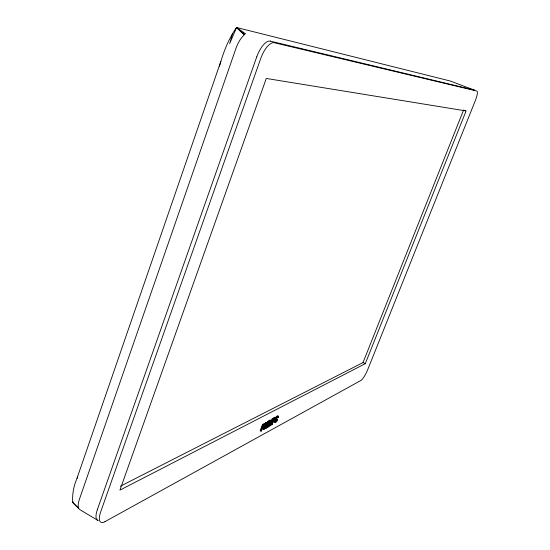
<?xml version="1.0" encoding="UTF-8"?>
<svg xmlns="http://www.w3.org/2000/svg" width="550" height="550" viewBox="0 0 550 550"><rect width="100%" height="100%" fill="white"/><g stroke="black" fill="none" stroke-linecap="round" stroke-linejoin="round"><path stroke-width="0.82" d="M275.103 417.794L274.828 417.251L273.274 418.124L270.586 425.494L269.837 425.095L272.174 418.77L273.322 418.935L270.586 425.494M277.269 416.618C276.072 418.406 276.952 418.509 277.489 419.602C277.619 421.107 274.038 424.476 275.082 421.224L275.474 420.929L274.333 420.826L274.099 422.18L274.808 422.187M277.874 417.663C278.836 416.047 275.983 417.402 277.874 417.663L278.417 416.886A2.035 0.564 -62.7 0 0 278.348 416.047L276.629 417.546A1.856 0.509 -62.7 0 0 276.045 418.908L276.238 419.684L275.495 419.293M219.512 66.186C223.218 52.559 228.381 39.105 236.562 27.5L450.203 80.994L474.313 90.076A9.329 2.228 -67.6 0 1 474.767 90.496M232.506 33.605L229.659 43.67L236.562 27.5L245.678 33.914L240.824 31.632L236.562 27.5L244.413 34.836L240.824 31.632M275.474 420.929C274.677 423.638 278.74 419.464 276.176 419.279M76.897 478.555L220.798 61.511M97.371 509.575L256.719 56.898M264.522 423.782L264.213 423.527L262.584 424.435L260.219 430.87L261.394 431.035L262.357 428.422L264.275 426.828A2.248 0.633 -62.4 0 0 264.88 425.7L265.141 423.919L263.354 424.848L260.982 431.283M260.631 430.623L261.594 428.01M261.876 427.254L262.721 424.957M267.011 425.315L265.416 426.271L264.303 429.282L263.134 429.124L265.492 422.723L266.661 422.881L265.691 425.514L267.293 424.559L266.53 424.16L267.499 421.534L268.661 421.699L265.904 428.319L265.141 427.914L265.973 425.659M263.897 429.529L266.661 422.881M266.729 424.483L267.609 422.091M265.904 428.319L269.046 420.619L269.809 421.018L267.458 427.384L266.296 427.219L267.458 427.384M267.981 424.971L270.146 419.973L270.903 420.372L268.826 425.975L270.318 425.074L269.569 424.676L268.572 425.274M267.053 427.625L269.809 421.018M267.396 426.559L268.153 426.965L270.903 420.372M270.524 424.064L272.573 418.536M270.318 425.074L270.043 425.824L268.153 426.965M271.686 424.834L274.024 418.522L275.743 417.636L275.468 419.389A2.193 0.605 -62.6 0 1 274.876 420.496L273.034 422.029L272.085 424.593L270.937 424.435M274.141 419.031L273.309 421.286C274.656 421.341 276.547 417.099 274.141 419.031L273.391 418.632M120.388 486.221L363.014 362.567L463.616 109.966M365.283 363.688L466.091 110.949L266.289 78.451L119.934 490.132L365.283 363.688L363.014 362.567M275.825 417.842L276.368 416.9M76.986 478.61L77.722 477.098M276.382 420.166L275.804 421.176M275.289 421.293L276.272 419.354M73.164 501.909L72.662 502.377L79.86 509.651L97.542 520.224M263.134 429.124L263.539 428.876M265.141 427.914L266.31 428.072M269.837 425.095L270.985 425.253M268.661 421.699L267.499 421.534M273.322 418.935L272.174 418.77M104.961 521.648L360.8 380.524A10.065 2.31 -64.1 0 0 367.641 369.834L475.475 100.189A9.336 2.207 -67.6 0 0 476.795 91.011L274.285 42.728A18.232 7.439 -68.8 0 0 260.714 58.513L100.781 511.596A18.212 6.366 -58.9 0 0 104.947 521.689M276.512 419.684L275.763 419.286M276.478 418.399L276.801 418.846M270.339 41.154L474.313 90.076M464.234 110.213L465.472 110.701M277.516 416.989L278.266 417.381M273.274 418.124L274.024 418.522M274.333 420.826L275.082 421.224M269.741 420.207L270.497 420.612M272.278 421.637L273.034 422.029M268.647 420.86L269.404 421.259M271.329 424.194L272.085 424.593M265.492 422.723L266.255 423.122M262.584 424.435L263.354 424.848M243.774 35.358A18.198 7.824 -69.1 0 0 235.936 48.455L79.509 498.967A18.226 6.717 -58.5 0 0 78.657 508.289L72.662 502.377L72.6 498.121A218.879 103.18 23.3 0 1 76.615 479.366M256.747 56.898A18.205 7.494 -68.9 0 1 270.353 41.106M98.354 520.499A18.191 6.414 -58.9 0 1 97.398 509.561M275.296 418.516A1.849 0.509 -62.7 0 1 275.426 418.117M275.626 417.643A1.849 0.509 -62.7 0 1 275.88 417.154L277.599 415.656A2.035 0.564 -62.7 0 1 277.743 416.089M264.763 424.944L263.972 426.731L262.639 427.659L263.484 425.363L264.763 424.944"/></g></svg>
